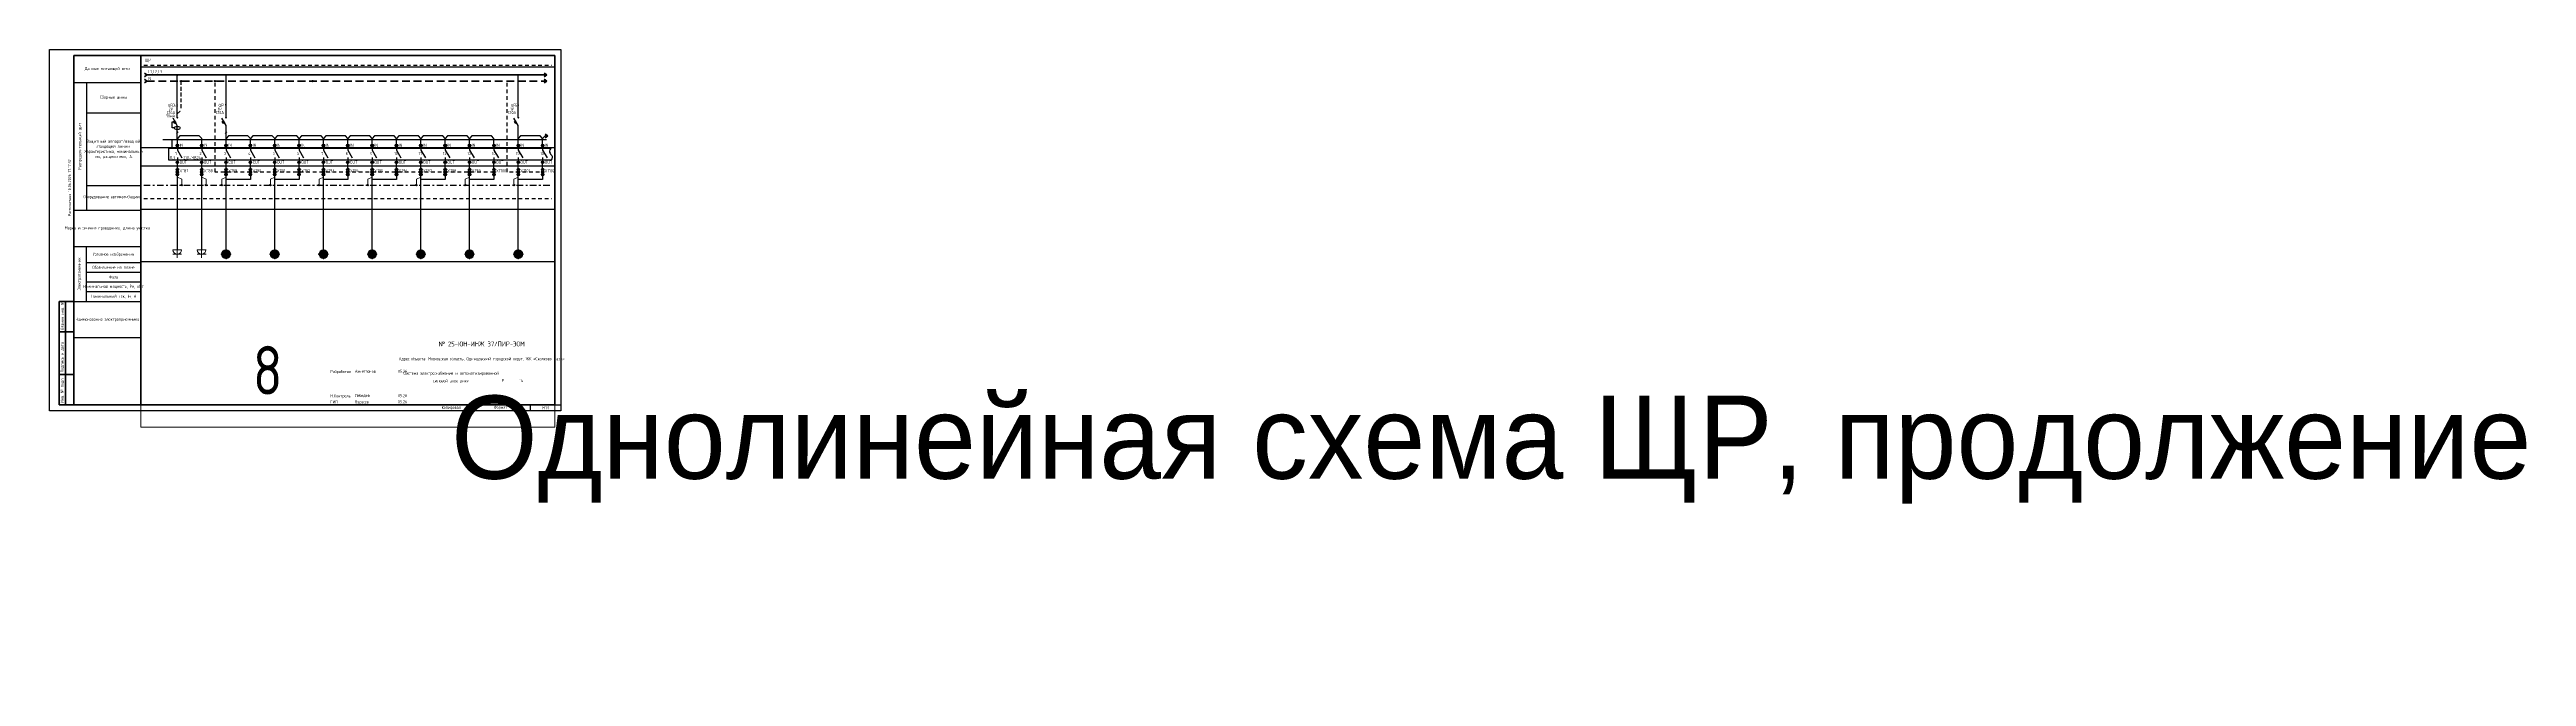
# Paper-space layout 'ЩР-1 (8)' of a CAD drawing. Header units: millimetres. Extents: x 0 to 2035, y -218 to 297.
# The model-space entities are those that its viewports show. They can reach past a viewport. Long polylines and large blocks are cut down to what shows.
import ezdxf
from ezdxf.enums import TextEntityAlignment as Align

# ---------------------------------------------------------------- set-up
doc = ezdxf.new("R2018")
doc.units = ezdxf.units.MM
for name, pattern in [('HIDDEN2', [4.7625, 3.175, -1.5875]), ('JIS_02_0.7', [1.35, 0.75, -0.6]), ('Штрихштриховая', [10.936111, 5.291667, -2.116667, 1.411111, -2.116667])]:
    doc.linetypes.add(name, pattern=pattern)
doc.layers.add('0-Область подсчета', color=152, linetype='Continuous', plot=False, transparency=0.5)
doc.layers.add('0_UNC Defpoints ЭОМ', color=6, linetype='Continuous', plot=False)
for name, color, linetype in [('0_UNC_13 Мот. Трассы', 1, 'Continuous'), ('0_Рамка', 7, 'Continuous'), ('0_ХТ', 7, 'Continuous'), ('Нумерация QF', 7, 'Continuous')]:
    doc.layers.add(name, color=color, linetype=linetype)
doc.layers.add('_0_ PE_проводник', color=3, linetype='Штрихштриховая', lineweight=20)
doc.layers.add('Таблицы', color=7, linetype='Continuous', lineweight=13)
doc.styles.get("Standard").update_dxf_attribs({"font": 'arial.ttf'})
doc.styles.add('UNC_A', font='GOST2304A.ttf')
doc.styles.add('Unecom', font='GOST2304A.ttf', dxfattribs={"height": 2.5})
doc.styles.add('СПДС', font='isocpeur.ttf', dxfattribs={"width": 0.8, "height": 2.5})

# ---------------------------------------------------------------- blocks, each defined once
blk = doc.blocks.new('*U51')
at = {"lineweight": 60, "ltscale": 10}
for p, q in [((20, 292), (415, 292)), ((20, 5), (20, 292)), ((415, 292), (415, 5)), ((8, 90), (20, 90)), ((8, 5), (8, 90)), ((13, 90), (13, 5)), ((20, 90), (20, 5)), ((20, 90), (20, 5)), ((8, 65), (20, 65)), ((8, 30), (20, 30)), ((20, 5), (8, 5)), ((415, 5), (20, 5))]:
    blk.add_line(p, q, dxfattribs=at)
at = {"layer": '0_UNC Defpoints ЭОМ', "ltscale": 10}
blk.add_lwpolyline([(420, 0), (0, 0), (0, 297), (420, 297)], close=True, dxfattribs=at)
at = {"layer": '0_UNC Defpoints ЭОМ', "lineweight": 30}
blk.add_lwpolyline([(395, 5), (420, 5), (420, 0), (395, 0)], close=True, dxfattribs=at)
at = {"char_height": 2.5, "attachment_point": 4, "rotation": 90, "style": 'Unecom'}
for s, insert, width in [('{\\fGOST type A|b0|i1|c204|p34; }Взамен инв. №', (10.5, 65), 25), (' Подпись и дата', (10.5, 30), 35), (' Инв. № подл.', (10.5, 5), 24.419)]:
    blk.add_mtext(s, dxfattribs=dict(at, insert=insert, width=width))
at = {"style": 'Unecom'}
for s, insert, char_height, width, attachment_point, line_spacing_factor in [('Адрес объекта: Московская область, Одинцовский городской округ, ЖК «Сколково Парк»', (355, 42.5), 2.5, 115, 5, 1.5), ('№ 25-ЮН-ИНЖ 37/ПИР-ЭОМ', (355, 55), 4, 120, 5, 2), ('Разработал', (230.7, 32), 2.5, 20, 4, 2), ('Ахметзянов', (250.8, 32.5), 2.5, 19.921, 4, 2), ('05.26', (290, 32.5), 2.5, 10, 5, 2), ('Система электроснабжения и автоматизированной силовой электрики', (330, 27.5), 2.5, 70, 5, 1.5), ('Р', (372.5, 25), 2.5, 15, 5, 2), ('Н.Контроль', (230.7, 12), 2.5, 20, 4, 2), ('ГИП', (230.7, 7.3), 2.5, 20, 4, 2), ('Лебедев', (250.8, 12.5), 2.5, 19.921, 4, 2), ('Вересов', (250.8, 7), 2.5, 19.921, 4, 2), ('05.26', (290, 12.5), 2.5, 10, 5, 2), ('05.26', (290, 7.5), 2.5, 10, 5, 2)]:
    blk.add_mtext(s, dxfattribs=dict(at, insert=insert, char_height=char_height, width=width, attachment_point=attachment_point, line_spacing_factor=line_spacing_factor))
at = {"char_height": 2.5, "attachment_point": 4, "style": 'Unecom'}
for s, insert, width in [('Формат  ', (364.9, 2.6), 50), ('\\pi1; ', (250, -133.2), 20), ('\\pi1; ', (250, -133.2), 20), ('\\pxi0.4; ', (250, -133.2), 20), ('\\pi1; ', (512.5, -218.3), 20), ('\\pi1; ', (512.5, -218.3), 20), ('\\pxi0.4; ', (512.5, -218.3), 20)]:
    blk.add_mtext(s, dxfattribs=dict(at, insert=insert, width=width))
at = {"style": 'Unecom'}
blk.add_attdef('ЛИСТ_№', text='', height=2.5, dxfattribs=at).set_placement((387.5, 25), align=Align.MIDDLE_CENTER)
blk.add_attdef('КОЛ-ВО_ЛИСТОВ', text='', height=2.5, dxfattribs=at).set_placement((404.7, 23.7), align=Align.CENTER)
at = {"lineweight": 30, "flags": 104}
blk.add_attdef('ОПИСАНИЕ_ЛИСТА', text='', height=2.5, dxfattribs=at).set_placement((329.9, 12.5), align=Align.MIDDLE_CENTER)
at = {"style": 'Unecom', "flags": 8}
blk.add_attdef('ФОРМАТ_БУМАГИ', (379.4, 1.3), '', height=2.5, dxfattribs=at)
at = {"layer": '0_Рамка', "style": 'СПДС', "width": 0.8}
blk.add_text('Распечатано 18.06.2026 17:17:32', height=2.5, rotation=90, dxfattribs=at).set_placement((16.5, 160), align=Align.MIDDLE_LEFT)
at = {"layer": 'Defpoints', "insert": (330, 2.5), "char_height": 2.5, "width": 70, "attachment_point": 5, "style": 'Unecom'}
blk.add_mtext('Копировал', dxfattribs=at)
blk = doc.blocks.new('_Боковик_схема Юником')
at = {"color": 0, "lineweight": -2, "ltscale": 3}
blk.add_lwpolyline([(0, 232), (55, 232), (55, 0), (0, 0)], close=True, dxfattribs=at)
for points in [[(0, 210), (55, 210), (55, 125), (10.3, 125)], [(10.3, 210), (10.3, 105)], [(10.3, 185), (55, 185)], [(0, 105), (55, 105)], [(0, 75), (55, 75)], [(10, 75), (10, 30)], [(10, 62), (51.8, 62)], [(10, 62), (55, 62)], [(10, 54), (55, 54)], [(10, 46), (55, 46)], [(0, 30), (55, 30)], [(10, 38), (55, 38)]]:
    blk.add_lwpolyline(points, dxfattribs=at)
at = {"color": 0, "lineweight": -2, "char_height": 2.5, "attachment_point": 5, "style": 'Unecom'}
for s, insert, width in [('Данные питающей сети', (27.5, 221), 55), ('Сборные шины', (32.6, 197.5), 44.736), ('Защитный аппарат/вводной отходящей линии.\\PХарактеристика, номинальный ток, расцепитель, А.', (32.6, 155), 44.736), ('Оборудование автоматизации', (31, 115.7), 37.884), ('Марка и сечение проводника, длина участка', (27.5, 90), 55), ('Условное изображение', (32.5, 68.5), 45), ('Номинальная мощность, Рн, кВт', (32.5, 42), 45), ('Обозначение на плане', (32.5, 58), 45), ('Фаза', (32.5, 50), 45), ('Номинальный ток, Iн, А', (32.5, 34), 45), ('Наименование электроприемника', (27.5, 15), 55)]:
    blk.add_mtext(s, dxfattribs=dict(at, insert=insert, width=width))
at = {"color": 0, "lineweight": -2, "char_height": 2.5, "attachment_point": 5, "rotation": 90, "style": 'Unecom'}
for s, insert, width in [('Распределительный щит', (5.1, 157.5), 105), ('Электроприемник', (4.6, 52.5), 45)]:
    blk.add_mtext(s, dxfattribs=dict(at, insert=insert, width=width))
blk = doc.blocks.new('*U90')
h = blk.add_hatch(color=255)
h.dxf.hatch_style = 1
h.paths.add_polyline_path([(-1.25, 0, 1), (1.25, 0, 1)])
at = {"color": 0, "lineweight": 15}
blk.add_circle((0, 0), 1.25, dxfattribs=at)
at = {"color": 0}
for p in [(-1.25, 0), (0, 1.25), (1.25, 0), (0, -1.25)]:
    blk.add_point(p, dxfattribs=at)
at = {"color": 0, "lineweight": -3, "style": 'Unecom'}
blk.add_text('М', height=1.5, dxfattribs=at).set_placement((0, 0), align=Align.MIDDLE_CENTER)
blk = doc.blocks.new('*U77')
for p, q in [((0, -36.3), (0, -1.2)), ((0, -42.8), (-3.5, -36.7)), ((-0.4, -36.6), (0.4, -35.9)), ((0.4, -36.6), (-0.4, -35.9)), ((0, -54.3), (0, -42.8))]:
    blk.add_line(p, q)
blk.add_lwpolyline([(-2.1, -41.1), (-3.1, -39.4), (-2.3, -38.9), (-1.3, -40.6)], close=True)
blk.add_circle((0, -1.2), 0.5)
at = {"insert": (-6.2, -24.9), "char_height": 2.5, "attachment_point": 1, "style": 'Unecom'}
blk.add_mtext_dynamic_manual_height_columns('\\pxql;QF', width=5.707, gutter_width=12.5, heights=[4.37], dxfattribs=at)
at = {"style": 'Unecom'}
for tag, p in [('P', (-3.4, -30.4)), ('A', (-1.7, -33.3))]:
    blk.add_attdef(tag, text='', height=2.5, dxfattribs=at).set_placement(p, align=Align.RIGHT)
blk.add_attdef('N', (-3.2, -27.4), '', height=2.5, dxfattribs=at)
blk = doc.blocks.new('XT')
at = {"color": 32, "true_color": 0xcd6928}
for p, q in [((0.8, 0), (-1, -1.8)), ((1, -0.2), (-0.8, -2))]:
    blk.add_line(p, q, dxfattribs=at)
at = {"color": 5}
for p, q in [((0.8, -2), (-1, -3.8)), ((1, -2.2), (-0.8, -4))]:
    blk.add_line(p, q, dxfattribs=at)
at = {"color": 3}
for p, q in [((0.8, -4), (-1, -5.8)), ((1, -4.2), (-0.8, -6))]:
    blk.add_line(p, q, dxfattribs=at)
at = {"color": 32, "true_color": 0xcd6928}
blk.add_circle((0, -1), 1, dxfattribs=at)
at = {"color": 5}
blk.add_circle((0, -3), 1, dxfattribs=at)
at = {"color": 3}
blk.add_circle((0, -5), 1, dxfattribs=at)
at = {"style": 'UNC_A'}
blk.add_attdef('1', (1.7, 0.1), '', height=2.5, dxfattribs=at)
blk = doc.blocks.new('*U28')
at = {"lineweight": 25}
blk.add_line((-0.7, -0.7), (0.7, 0.7), dxfattribs=at)
blk = doc.blocks.new('Розетка1')
at = {"layer": 'Таблицы', "color": 1}
for p, q in [((-84, 84), (84, 84)), ((-84, 0), (84, 0)), ((0, 0), (0, 158))]:
    blk.add_line(p, q, dxfattribs=at)
blk.add_arc((0, 0), 83.5, 0, 180, dxfattribs=at)
blk.add_arc((0, 0), 83.5, 0, 180, dxfattribs=at)
blk = doc.blocks.new('24-1')
at = {"color": 1}
blk.add_line((-4.3, 16.7), (-4.3, 23.7), dxfattribs=at)
for p, q in [((0, 19.8), (0, 23.7)), ((20, 19.8), (20, 23.7)), ((40, 19.8), (40, 23.7)), ((60, 19.8), (60, 23.7)), ((80, 19.8), (80, 23.7)), ((100, 19.8), (100, 23.7)), ((120, 19.8), (120, 23.7)), ((140, 19.8), (140, 23.7)), ((160, 19.8), (160, 23.7)), ((180, 19.8), (180, 23.7)), ((200, 19.8), (200, 23.7)), ((220, 19.8), (220, 23.7)), ((240, 19.8), (240, 23.7)), ((260, 19.8), (260, 23.7)), ((280, 19.8), (280, 23.7)), ((300, 19.8), (300, 23.7)), ((0, 17.8), (0, 15)), ((0, 15), (3.7, 8.6)), ((0, 9), (0, 5.9)), ((0, 0), (0, 3.9)), ((20, 17.8), (20, 15)), ((20, 15), (23.7, 8.6)), ((20, 9), (20, 5.9)), ((20, 0), (20, 3.9)), ((40, 17.8), (40, 15)), ((40, 15), (43.7, 8.6)), ((40, 9), (40, 5.9)), ((40, 0), (40, 3.9)), ((60, 17.8), (60, 15)), ((60, 15), (63.7, 8.6)), ((60, 9), (60, 5.9)), ((60, 0), (60, 3.9)), ((80, 17.8), (80, 15)), ((80, 15), (83.7, 8.6)), ((80, 9), (80, 5.9)), ((80, 0), (80, 3.9)), ((100, 17.8), (100, 15)), ((100, 15), (103.7, 8.6)), ((100, 9), (100, 5.9)), ((100, 0), (100, 3.9)), ((120, 17.8), (120, 15)), ((120, 15), (123.7, 8.6)), ((120, 9), (120, 5.9)), ((120, 0), (120, 3.9)), ((140, 17.8), (140, 15)), ((140, 15), (143.7, 8.6)), ((140, 9), (140, 5.9)), ((140, 0), (140, 3.9)), ((160, 17.8), (160, 15)), ((160, 15), (163.7, 8.6)), ((160, 9), (160, 5.9)), ((160, 0), (160, 3.9)), ((180, 17.8), (180, 15)), ((180, 15), (183.7, 8.6)), ((180, 9), (180, 5.9)), ((180, 0), (180, 3.9)), ((200, 17.8), (200, 15)), ((200, 15), (203.7, 8.6)), ((200, 9), (200, 5.9)), ((200, 0), (200, 3.9)), ((220, 17.8), (220, 15)), ((220, 15), (223.7, 8.6)), ((220, 9), (220, 5.9)), ((220, 0), (220, 3.9)), ((240, 17.8), (240, 15)), ((240, 15), (243.7, 8.6)), ((240, 9), (240, 5.9)), ((240, 0), (240, 3.9)), ((260, 17.8), (260, 15)), ((260, 15), (263.7, 8.6)), ((260, 9), (260, 5.9)), ((260, 0), (260, 3.9)), ((280, 17.8), (280, 15)), ((280, 15), (283.7, 8.6)), ((280, 9), (280, 5.9)), ((280, 0), (280, 3.9)), ((300, 17.8), (300, 15)), ((300, 15), (303.7, 8.6)), ((300, 9), (300, 5.9)), ((300, 0), (300, 3.9))]:
    blk.add_line(p, q)
blk.add_lwpolyline([(306.9, 6.7), (-7.1, 6.7), (-7.1, 16.7), (306.8, 16.7)])
at = {"linetype": 'ByBlock', "lineweight": -2}
for points in [[(1.1, 19.4), (-1.1, 18.3)], [(1.1, 4.3), (-1.1, 5.4)], [(21.1, 19.4), (18.9, 18.3)], [(21.1, 4.3), (18.9, 5.4)], [(41.1, 19.4), (38.9, 18.3)], [(41.1, 4.3), (38.9, 5.4)], [(61.1, 19.4), (58.9, 18.3)], [(61.1, 4.3), (58.9, 5.4)], [(81.1, 19.4), (78.9, 18.3)], [(81.1, 4.3), (78.9, 5.4)], [(101.1, 19.4), (98.9, 18.3)], [(101.1, 4.3), (98.9, 5.4)], [(121.1, 19.4), (118.9, 18.3)], [(121.1, 4.3), (118.9, 5.4)], [(141.1, 19.4), (138.9, 18.3)], [(141.1, 4.3), (138.9, 5.4)], [(161.1, 19.4), (158.9, 18.3)], [(161.1, 4.3), (158.9, 5.4)], [(181.1, 19.4), (178.9, 18.3)], [(181.1, 4.3), (178.9, 5.4)], [(201.1, 19.4), (198.9, 18.3)], [(201.1, 4.3), (198.9, 5.4)], [(221.1, 19.4), (218.9, 18.3)], [(221.1, 4.3), (218.9, 5.4)], [(241.1, 19.4), (238.9, 18.3)], [(241.1, 4.3), (238.9, 5.4)], [(261.1, 19.4), (258.9, 18.3)], [(261.1, 4.3), (258.9, 5.4)], [(281.1, 19.4), (278.9, 18.3)], [(281.1, 4.3), (278.9, 5.4)], [(301.1, 19.4), (298.9, 18.3)], [(301.1, 4.3), (298.9, 5.4)]]:
    blk.add_lwpolyline(points, dxfattribs=at)
for centre in [(0, 18.8), (0, 4.9), (20, 18.8), (20, 4.9), (40, 18.8), (40, 4.9), (60, 18.8), (60, 4.9), (80, 18.8), (80, 4.9), (100, 18.8), (100, 4.9), (120, 18.8), (120, 4.9), (140, 18.8), (140, 4.9), (160, 18.8), (160, 4.9), (180, 18.8), (180, 4.9), (200, 18.8), (200, 4.9), (220, 18.8), (220, 4.9), (240, 18.8), (240, 4.9), (260, 18.8), (260, 4.9), (280, 18.8), (280, 4.9), (300, 18.8), (300, 4.9)]:
    blk.add_circle(centre, 1)
blk.add_open_spline([(306.8, 16.7), (304.2, 12.9), (310.2, 10.3), (306.9, 6.7), (306.9, 6.7)], degree=3)
at = {"char_height": 2.5, "attachment_point": 1, "style": 'UNC_A'}
for s, width, insert in [('1', 4.985, (-1.8, 13.5)), ('IN', 3.09, (1.8, 20.3)), ('OUT', 4.68, (1.8, 6.3)), ('2', 4.985, (18.2, 13.5)), ('IN', 3.09, (21.8, 20.3)), ('OUT', 4.68, (21.8, 6.3)), ('3', 4.985, (38.2, 13.5)), ('IN', 3.09, (41.8, 20.3)), ('OUT', 4.68, (41.8, 6.3)), ('4', 4.985, (58.2, 13.5)), ('IN', 3.09, (61.8, 20.3)), ('OUT', 4.68, (61.8, 6.3)), ('5', 4.985, (78.2, 13.5)), ('IN', 3.09, (81.8, 20.3)), ('OUT', 4.68, (81.8, 6.3)), ('6', 4.985, (98.2, 13.5)), ('IN', 3.09, (101.8, 20.3)), ('OUT', 4.68, (101.8, 6.3)), ('7', 4.985, (118.2, 13.5)), ('IN', 3.09, (121.8, 20.3)), ('OUT', 4.68, (121.8, 6.3)), ('8', 4.985, (138.2, 13.5)), ('IN', 3.09, (141.8, 20.3)), ('OUT', 4.68, (141.8, 6.3)), ('9', 4.985, (158.2, 13.5)), ('IN', 3.09, (161.8, 20.3)), ('OUT', 4.68, (161.8, 6.3)), ('10', 4.985, (178.2, 13.5)), ('IN', 3.09, (181.8, 20.3)), ('OUT', 4.68, (181.8, 6.3)), ('11', 4.985, (198.2, 13.5)), ('IN', 3.09, (201.8, 20.3)), ('OUT', 4.68, (201.8, 6.3)), ('12', 4.985, (218.2, 13.5)), ('IN', 3.09, (221.8, 20.3)), ('OUT', 4.68, (221.8, 6.3)), ('13', 4.985, (238.2, 13.5)), ('IN', 3.09, (241.8, 20.3)), ('OUT', 4.68, (241.8, 6.3)), ('14', 4.985, (258.2, 13.5)), ('IN', 3.09, (261.8, 20.3)), ('OUT', 4.68, (261.8, 6.3)), ('15', 4.985, (278.2, 13.5)), ('IN', 3.09, (281.8, 20.3)), ('OUT', 4.68, (281.8, 6.3)), ('16', 4.985, (298.2, 13.5)), ('IN', 3.09, (301.8, 20.3)), ('OUT', 4.68, (301.8, 6.3))]:
    blk.add_mtext_dynamic_manual_height_columns(s, width=width, gutter_width=12.5, heights=[3.08], dxfattribs=dict(at, insert=insert))
at = {"color": 1, "style": 'UNC_A'}
blk.add_attdef('ZIOMB24V2', (4.9, 7.5), '', height=2.5, dxfattribs=at)
blk = doc.blocks.new('*U270')
at = {"lineweight": 40}
for p, q in [((0, 0), (-2, 1.5)), ((0, 0), (-2, -1.5)), ((328.4, 0), (326.4, 1.5)), ((328.4, 0), (326.4, -1.5)), ((0, -5), (-2, -3.5)), ((0, -5), (-2, -6.5)), ((328.4, -5), (326.4, -3.5)), ((328.4, -5), (326.4, -6.5))]:
    blk.add_line(p, q, dxfattribs=at)
at = {"linetype": 'ByBlock', "lineweight": 40}
blk.add_lwpolyline([(0, 0), (328.4, 0)], dxfattribs=at)
at = {"color": 4, "linetype": 'HIDDEN2', "lineweight": 40, "ltscale": 2}
blk.add_lwpolyline([(0, -5), (328.4, -5)], dxfattribs=at)
at = {"insert": (1.2, -1.6), "char_height": 2.5, "attachment_point": 1, "style": 'UNC_A'}
blk.add_mtext_dynamic_manual_height_columns('N', width=3.844, gutter_width=12.5, heights=[0], dxfattribs=at)
at = {"style": 'UNC_A'}
blk.add_attdef('ЛИНИЯ', (1, 1.5), '', height=2.5, dxfattribs=at)
blk = doc.blocks.new('*U117')
for p, q in [((0, -36.3), (0, -1.2)), ((-4.1, -44.7), (-4.1, -39.8)), ((-4.1, -39.8), (-2.9, -39.8)), ((0, -42.8), (-3.5, -36.7)), ((-0.4, -36.6), (0.4, -35.9)), ((0.4, -36.6), (-0.4, -35.9)), ((-2.4, -44.7), (-4.1, -44.7)), ((0, -54.3), (0, -42.8))]:
    blk.add_line(p, q)
at = {"color": 4, "linetype": 'HIDDEN2'}
for p in [(3, -6.2), (0, -33.2)]:
    blk.add_line(p, (3, -30.2), dxfattribs=at)
blk.add_lwpolyline([(-2.1, -41.1), (-3.1, -39.4), (-2.3, -38.9), (-1.3, -40.6)], close=True)
for centre in [(0, -1.2), (3, -6.2)]:
    blk.add_circle(centre, 0.5)
blk.add_ellipse((0, -44.7), major_axis=(-2.42, 0), ratio=0.530622)
at = {"insert": (-7.9, -24.9), "char_height": 2.5, "attachment_point": 1, "style": 'Unecom'}
blk.add_mtext_dynamic_manual_height_columns('\\pxql;QFD', width=5.707, gutter_width=12.5, heights=[4.37], dxfattribs=at)
at = {"style": 'Unecom'}
for tag, p in [('МА', (-1.7, -36.1)), ('P', (-3.4, -30.4)), ('A', (-1.7, -33.3))]:
    blk.add_attdef(tag, text='', height=2.5, dxfattribs=at).set_placement(p, align=Align.RIGHT)
blk.add_attdef('N', (-3.2, -27.4), '', height=2.5, dxfattribs=at)

msp = doc.modelspace()

# ---------------------------------------------------------------- linework, layer by layer
at = {"lineweight": 40}
for q in [(2767.18, 1513.449), (2767.18, 1510.449)]:
    msp.add_line((2769.18, 1511.949), q, dxfattribs=at)
at = {"color": 6}
for points in [[(2435, 1577.99), (2095, 1577.99), (2095, 1290.99), (2435, 1290.99), (2435, 1577.99)], [(2775, 1577.99), (2435, 1577.99), (2435, 1290.99), (2775, 1290.99), (2775, 1577.99)], [(3115, 1577.99), (2775, 1577.99), (2775, 1290.99), (3115, 1290.99), (3115, 1577.99)]]:
    msp.add_lwpolyline(points, dxfattribs=at)
at = {"linetype": 'JIS_02_0.7', "ltscale": 4}
for points in [[(2437.499, 1570.16), (2772.679, 1570.16)], [(2437.499, 1460.471), (2772.679, 1460.471)]]:
    msp.add_lwpolyline(points, dxfattribs=at)
at = {"color": 4, "linetype": 'JIS_02_0.7', "ltscale": 4}
for points in [[(2725.125, 1482.123), (2496.017, 1482.248), (2496.017, 1557.041)], [(2762.361, 1482.248), (2736.017, 1482.248), (2736.017, 1557.041)]]:
    msp.add_lwpolyline(points, dxfattribs=at)
at = {"color": 1}
msp.add_lwpolyline([(2453.119, 1508.949), (2768.338, 1508.949)], dxfattribs=at)
for points in [[(2485, 1508.949), (2485, 1509.949), (2483, 1511.949), (2467, 1511.949), (2465, 1509.949), (2465, 1508.949)], [(2525, 1508.949), (2525, 1509.949), (2523, 1511.949), (2507, 1511.949), (2505, 1509.949), (2505, 1508.949)], [(2545, 1508.949), (2545, 1509.949), (2543, 1511.949), (2527, 1511.949), (2525, 1509.949), (2525, 1508.949)], [(2565, 1508.949), (2565, 1509.949), (2563, 1511.949), (2547, 1511.949), (2545, 1509.949), (2545, 1508.949)], [(2585, 1508.949), (2585, 1509.949), (2583, 1511.949), (2567, 1511.949), (2565, 1509.949), (2565, 1508.949)], [(2605, 1508.949), (2605, 1509.949), (2603, 1511.949), (2587, 1511.949), (2585, 1509.949), (2585, 1508.949)], [(2625, 1508.949), (2625, 1509.949), (2623, 1511.949), (2607, 1511.949), (2605, 1509.949), (2605, 1508.949)], [(2645, 1508.949), (2645, 1509.949), (2643, 1511.949), (2627, 1511.949), (2625, 1509.949), (2625, 1508.949)], [(2665, 1508.949), (2665, 1509.949), (2663, 1511.949), (2647, 1511.949), (2645, 1509.949), (2645, 1508.949)], [(2685, 1508.949), (2685, 1509.949), (2683, 1511.949), (2667, 1511.949), (2665, 1509.949), (2665, 1508.949)], [(2705, 1508.949), (2705, 1509.949), (2703, 1511.949), (2687, 1511.949), (2685, 1509.949), (2685, 1508.949)], [(2725, 1508.949), (2725, 1509.949), (2723, 1511.949), (2707, 1511.949), (2705, 1509.949), (2705, 1508.949)], [(2765, 1508.949), (2765, 1509.949), (2763, 1511.949), (2747, 1511.949), (2745, 1509.949), (2745, 1508.949)], [(2769.18, 1511.949), (2767, 1511.949), (2765, 1509.949), (2765, 1508.949)], [(2464.998, 1418.422), (2465, 1481.249)], [(2484.998, 1418.422), (2485, 1481.249)], [(2504.998, 1418.422), (2505, 1481.249)], [(2504.998, 1418.422), (2505, 1481.249)], [(2525, 1481.25), (2525, 1476.25), (2505, 1476.25)], [(2544.998, 1418.422), (2545, 1481.249)], [(2544.998, 1418.422), (2545, 1481.249)], [(2565, 1481.25), (2565, 1476.25), (2545, 1476.25)], [(2584.998, 1418.422), (2585, 1481.249)], [(2584.998, 1418.422), (2585, 1481.249)], [(2605, 1481.25), (2605, 1476.25), (2585, 1476.25)], [(2624.998, 1418.422), (2625, 1481.249)], [(2624.998, 1418.422), (2625, 1481.249)], [(2645, 1481.25), (2645, 1476.25), (2625, 1476.25)], [(2664.998, 1418.422), (2665, 1481.249)], [(2664.998, 1418.422), (2665, 1481.249)], [(2685, 1481.25), (2685, 1476.25), (2665, 1476.25)], [(2704.998, 1418.422), (2705, 1481.249)], [(2704.998, 1418.422), (2705, 1481.249)], [(2725, 1481.25), (2725, 1476.25), (2705, 1476.25)], [(2744.998, 1418.422), (2745, 1481.249)], [(2744.998, 1418.422), (2745, 1481.249)], [(2765, 1481.25), (2765, 1476.25), (2745, 1476.25)]]:
    msp.add_lwpolyline(points)
at = {"color": 3, "linetype": 'Штрихштриховая'}
msp.add_lwpolyline([(2437.499, 1471.568), (2772.679, 1471.568)], dxfattribs=at)
at = {"color": 0, "linetype": 'ByBlock', "lineweight": -3}
for centre in [(2496.017, 1557.041), (2576.017, 1557.041), (2468.573, 1471.545), (2488.573, 1471.545), (2501.428, 1471.544), (2541.428, 1471.544), (2581.428, 1471.544), (2621.428, 1471.544), (2661.428, 1471.544), (2701.428, 1471.544), (2741.428, 1471.544)]:
    msp.add_circle(centre, 0.575, dxfattribs=at)
at = {"layer": '0-Область подсчета'}
for points in [[(147.309, 1584.367), (6296.248, 1584.367), (6296.248, 1408.375), (147.309, 1408.375)], [(150.349, 1568.697), (6220.211, 1568.697), (6220.211, 1502.163), (150.349, 1502.163)], [(142.142, 1487.401), (6300.609, 1487.401), (6300.609, 1451.513), (142.142, 1451.513)]]:
    msp.add_lwpolyline(points, close=True, dxfattribs=at)
at = {"layer": '_0_ PE_проводник'}
for points in [[(2468.573, 1471.545), (2468.573, 1476.313), (2465, 1477.936)], [(2488.573, 1471.545), (2488.573, 1476.313), (2485, 1477.936)], [(2501.428, 1471.544), (2501.428, 1476.312), (2505.001, 1477.935)], [(2541.428, 1471.544), (2541.428, 1476.312), (2545.001, 1477.935)], [(2581.428, 1471.544), (2581.428, 1476.312), (2585.001, 1477.935)], [(2621.428, 1471.544), (2621.428, 1476.312), (2625.001, 1477.935)], [(2661.428, 1471.544), (2661.428, 1476.312), (2665.001, 1477.935)], [(2701.428, 1471.544), (2701.428, 1476.312), (2705.001, 1477.935)], [(2741.428, 1471.544), (2741.428, 1476.312), (2745.001, 1477.935)]]:
    msp.add_lwpolyline(points, dxfattribs=at)

# ---------------------------------------------------------------- block references
for name, p, values in [('*U270', (2439.986, 1562.041), {'ЛИНИЯ': 'L1,L2,L3'}), ('24-1', (2125.392, 1485.249), {'ZIOMB24V2': 'ZIO-MB24'}), ('24-1', (2465, 1485.249), {'ZIOMB24V2': 'ZIO-MB24'})]:
    msp.add_blockref(name, p).add_auto_attribs(values)
at = {"color": 1}
ref = msp.add_blockref('*U117', (2464.931, 1563.235), dxfattribs=at)
ref.add_attrib('P', '2P', dxfattribs={"height": 2.5, "style": 'Unecom'}).set_placement((2461.535, 1532.801), align=Align.RIGHT)
ref.add_attrib('A', 'С16А', dxfattribs={"height": 2.5, "style": 'Unecom'}).set_placement((2463.228, 1529.955), align=Align.RIGHT)
ref.add_attrib('МА', '30мА', dxfattribs={"height": 2.5, "style": 'Unecom'}).set_placement((2463.218, 1527.094), align=Align.RIGHT)
ref = msp.add_blockref('*U77', (2505, 1563.234), dxfattribs=at)
ref.add_attrib('P', '1P', dxfattribs={"height": 2.5, "style": 'Unecom'}).set_placement((2501.604, 1532.8), align=Align.RIGHT)
ref.add_attrib('A', 'С10А', dxfattribs={"height": 2.5, "style": 'Unecom'}).set_placement((2503.297, 1529.954), align=Align.RIGHT)
ref = msp.add_blockref('*U77', (2745, 1563.234), dxfattribs=at)
ref.add_attrib('P', '1P', dxfattribs={"height": 2.5, "style": 'Unecom'}).set_placement((2741.604, 1532.8), align=Align.RIGHT)
ref.add_attrib('A', 'С10А', dxfattribs={"height": 2.5, "style": 'Unecom'}).set_placement((2743.297, 1529.954), align=Align.RIGHT)
for p in [(2464.931, 1514.685), (2505, 1514.684)]:
    msp.add_blockref('*U28', p)
ref = msp.add_blockref('XT', (2465, 1485.249))
ref.add_attrib('1', 'XT', (2466.748, 1482.006), dxfattribs={"height": 2.5, "style": 'UNC_A'})
ref = msp.add_blockref('XT', (2485, 1485.249))
ref.add_attrib('1', 'XT', (2486.748, 1482.006), dxfattribs={"height": 2.5, "style": 'UNC_A'})
ref = msp.add_blockref('XT', (2505, 1485.248))
ref.add_attrib('1', 'XT', (2506.748, 1482.006), dxfattribs={"height": 2.5, "style": 'UNC_A'})
ref = msp.add_blockref('XT', (2525, 1485.248))
ref.add_attrib('1', 'XT', (2526.748, 1482.006), dxfattribs={"height": 2.5, "style": 'UNC_A'})
ref = msp.add_blockref('XT', (2545, 1485.248))
ref.add_attrib('1', 'XT', (2546.748, 1482.006), dxfattribs={"height": 2.5, "style": 'UNC_A'})
ref = msp.add_blockref('XT', (2565, 1485.248))
ref.add_attrib('1', 'XT', (2566.748, 1482.006), dxfattribs={"height": 2.5, "style": 'UNC_A'})
ref = msp.add_blockref('XT', (2585, 1485.248))
ref.add_attrib('1', 'XT', (2586.748, 1482.006), dxfattribs={"height": 2.5, "style": 'UNC_A'})
ref = msp.add_blockref('XT', (2605, 1485.248))
ref.add_attrib('1', 'XT', (2606.748, 1482.006), dxfattribs={"height": 2.5, "style": 'UNC_A'})
ref = msp.add_blockref('XT', (2625, 1485.248))
ref.add_attrib('1', 'XT', (2626.748, 1482.006), dxfattribs={"height": 2.5, "style": 'UNC_A'})
ref = msp.add_blockref('XT', (2645, 1485.248))
ref.add_attrib('1', 'XT', (2646.748, 1482.006), dxfattribs={"height": 2.5, "style": 'UNC_A'})
ref = msp.add_blockref('XT', (2665, 1485.248))
ref.add_attrib('1', 'XT', (2666.748, 1482.006), dxfattribs={"height": 2.5, "style": 'UNC_A'})
ref = msp.add_blockref('XT', (2685, 1485.248))
ref.add_attrib('1', 'XT', (2686.748, 1482.006), dxfattribs={"height": 2.5, "style": 'UNC_A'})
ref = msp.add_blockref('XT', (2705, 1485.248))
ref.add_attrib('1', 'XT', (2706.748, 1482.006), dxfattribs={"height": 2.5, "style": 'UNC_A'})
ref = msp.add_blockref('XT', (2725, 1485.248))
ref.add_attrib('1', 'XT', (2726.748, 1482.006), dxfattribs={"height": 2.5, "style": 'UNC_A'})
ref = msp.add_blockref('XT', (2745, 1485.248))
ref.add_attrib('1', 'XT', (2746.748, 1482.006), dxfattribs={"height": 2.5, "style": 'UNC_A'})
ref = msp.add_blockref('XT', (2765, 1485.248))
ref.add_attrib('1', 'XT', (2766.748, 1482.006), dxfattribs={"height": 2.5, "style": 'UNC_A'})
at = {"xscale": 0.04278754414747103, "yscale": 0.04278754414747103, "zscale": 0.04278754414747103, "rotation": 180}
for p in [(2464.931, 1418.4), (2484.931, 1418.4)]:
    msp.add_blockref('Розетка1', p, dxfattribs=at)
at = {"layer": '0_UNC_13 Мот. Трассы', "color": 1, "xscale": 2.928760899306508, "yscale": 2.928760899306508, "zscale": 2.928760899306508}
for p in [(2504.998, 1414.761), (2544.998, 1414.761), (2584.998, 1414.761), (2624.998, 1414.761), (2664.998, 1414.761), (2704.998, 1414.761), (2744.998, 1414.761)]:
    msp.add_blockref('*U90', p, dxfattribs=at)

# ---------------------------------------------------------------- texts
at = {"color": 1, "insert": (2458.907, 1495.323), "char_height": 2.5, "attachment_point": 1, "style": 'Unecom'}
msp.add_mtext_dynamic_manual_height_columns('R.3', width=11.00949, gutter_width=12.5, heights=[0], dxfattribs=at)
at = {"layer": '0_ХТ', "char_height": 2.5, "attachment_point": 4, "style": 'Unecom'}
for s, insert in [('87', (2470.511, 1483.329)), ('88', (2490.511, 1483.329)), ('89', (2510.511, 1483.329)), ('90', (2530.511, 1483.329)), ('91', (2550.511, 1483.329)), ('92', (2570.511, 1483.329)), ('93', (2590.511, 1483.329)), ('94', (2610.511, 1483.329)), ('95', (2630.511, 1483.329)), ('96', (2650.511, 1483.329)), ('97', (2670.511, 1483.329)), ('98', (2690.511, 1483.329)), ('99', (2710.511, 1483.329)), ('100', (2730.511, 1483.329)), ('101', (2750.511, 1483.329)), ('102', (2770.511, 1483.329))]:
    msp.add_mtext_dynamic_manual_height_columns(s, width=10.42076, gutter_width=12.5, heights=[0], dxfattribs=dict(at, insert=insert))
at = {"layer": 'Defpoints', "color": 6, "insert": (2527.024, 1339.307), "char_height": 40, "attachment_point": 1, "style": 'Unecom'}
msp.add_mtext_dynamic_manual_height_columns('8', width=99.92054, gutter_width=12.5, heights=[0], dxfattribs=at)
at = {"layer": 'Нумерация QF', "char_height": 2.5, "style": 'Unecom'}
for s, width, insert, attachment_point in [('ЩР', 13.62236, (2438.367, 1575.564), 1), ('48', 7.51, (2462.016, 1537.156), 4), ('49', 7.51, (2502.085, 1537.155), 4), ('50', 7.51, (2742.279, 1537.155), 4)]:
    msp.add_mtext_dynamic_manual_height_columns(s, width=width, gutter_width=12.5, heights=[0], dxfattribs=dict(at, insert=insert, attachment_point=attachment_point))

psp = doc.layouts.new('ЩР-1 (8)')

# ---------------------------------------------------------------- block references
at = {"ltscale": 100}
ref = psp.add_blockref('*U51', (0, 0), dxfattribs=at)
ref.add_attrib('ФОРМАТ_БУМАГИ', 'А3', (379.4, 1.3), dxfattribs={"height": 2.5, "style": 'Unecom'})
ref.add_attrib('ЛИСТ_№', '14', dxfattribs={"height": 2.5, "style": 'Unecom'}).set_placement((387.5, 25), align=Align.MIDDLE_CENTER)
lines = psp.add_mtext('Однолинейная схема ЩР, продолжение', dxfattribs={"insert": (329.9, 12.5), "char_height": 68.284, "attachment_point": 1})
ref.add_attrib('ОПИСАНИЕ_ЛИСТА', '', (329.9, 12.5), dxfattribs={"flags": 104}).embed_mtext(lines)
at = {"lineweight": -3}
psp.add_blockref('_Боковик_схема Юником', (20, 60), dxfattribs=at)

# ---------------------------------------------------------------- texts
at = {"insert": (407.5, 2.5), "char_height": 2.5, "width": 25, "attachment_point": 5, "line_spacing_factor": 2, "style": 'Unecom'}
psp.add_mtext('М1:1', dxfattribs=at)

# ---------------------------------------------------------------- viewports
at = {"layer": 'Defpoints', "color": 6}
psp.add_viewport(center=(245, 139.3), size=(340, 305.449), view_center_point=(2605, 1425.266), view_height=305.44904, dxfattribs=at)

doc.saveas('drawing.dxf')
